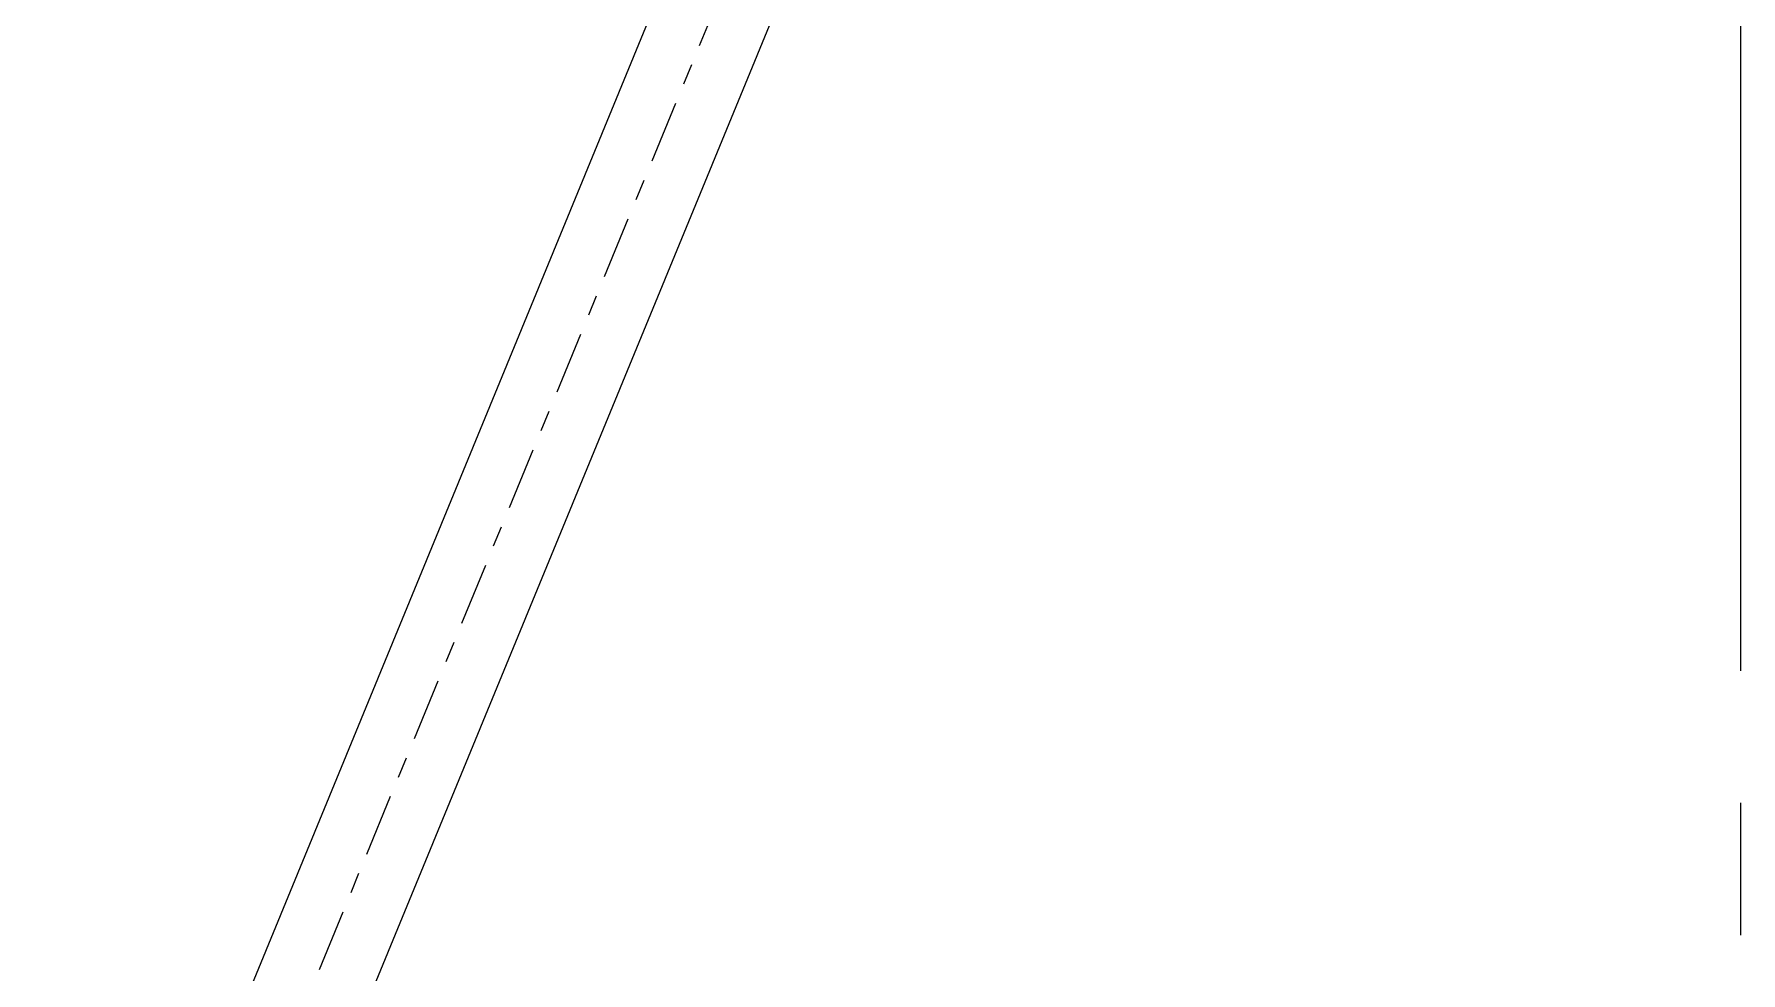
# Model space of a CAD drawing. Header units: millimetres. Extents: x 2368 to 8313, y 7493 to 11698.
# Drawn here: x 4970.6 to 5052.6, y 11299.4 to 11344.5 of the extents above; entities that cross this region are included whole.
import ezdxf

# ---------------------------------------------------------------- set-up
doc = ezdxf.new("R2010")
doc.units = ezdxf.units.MM
for name, pattern in [('CENTER', [50.8, 31.75, -6.35, 6.35, -6.35]), ('XKITLINE00', [0]), ('XKITLINE03', [6, 3, -1, 1, -1])]:
    doc.linetypes.add(name, pattern=pattern)

msp = doc.modelspace()

# ---------------------------------------------------------------- linework, layer by layer
at = {"color": 6, "linetype": 'CENTER'}
msp.add_line((5052.5882, 10907.5139), (5052.5882, 11495.735), dxfattribs=at)
at = {"color": 8, "linetype": 'XKITLINE03'}
for p, q in [((4970.5881, 11266.2684), (5052.5881, 11465.4767)), ((4970.5882, 11266.2684), (5052.5882, 11465.4767))]:
    msp.add_line(p, q, dxfattribs=at)
at = {"color": 8, "linetype": 'XKITLINE00'}
for p, q in [((5040.5349, 11443.3622), (4973.8633, 11281.3923)), ((5045.5866, 11441.2999), (4978.915, 11279.33))]:
    msp.add_line(p, q, dxfattribs=at)

doc.saveas('drawing.dxf')
